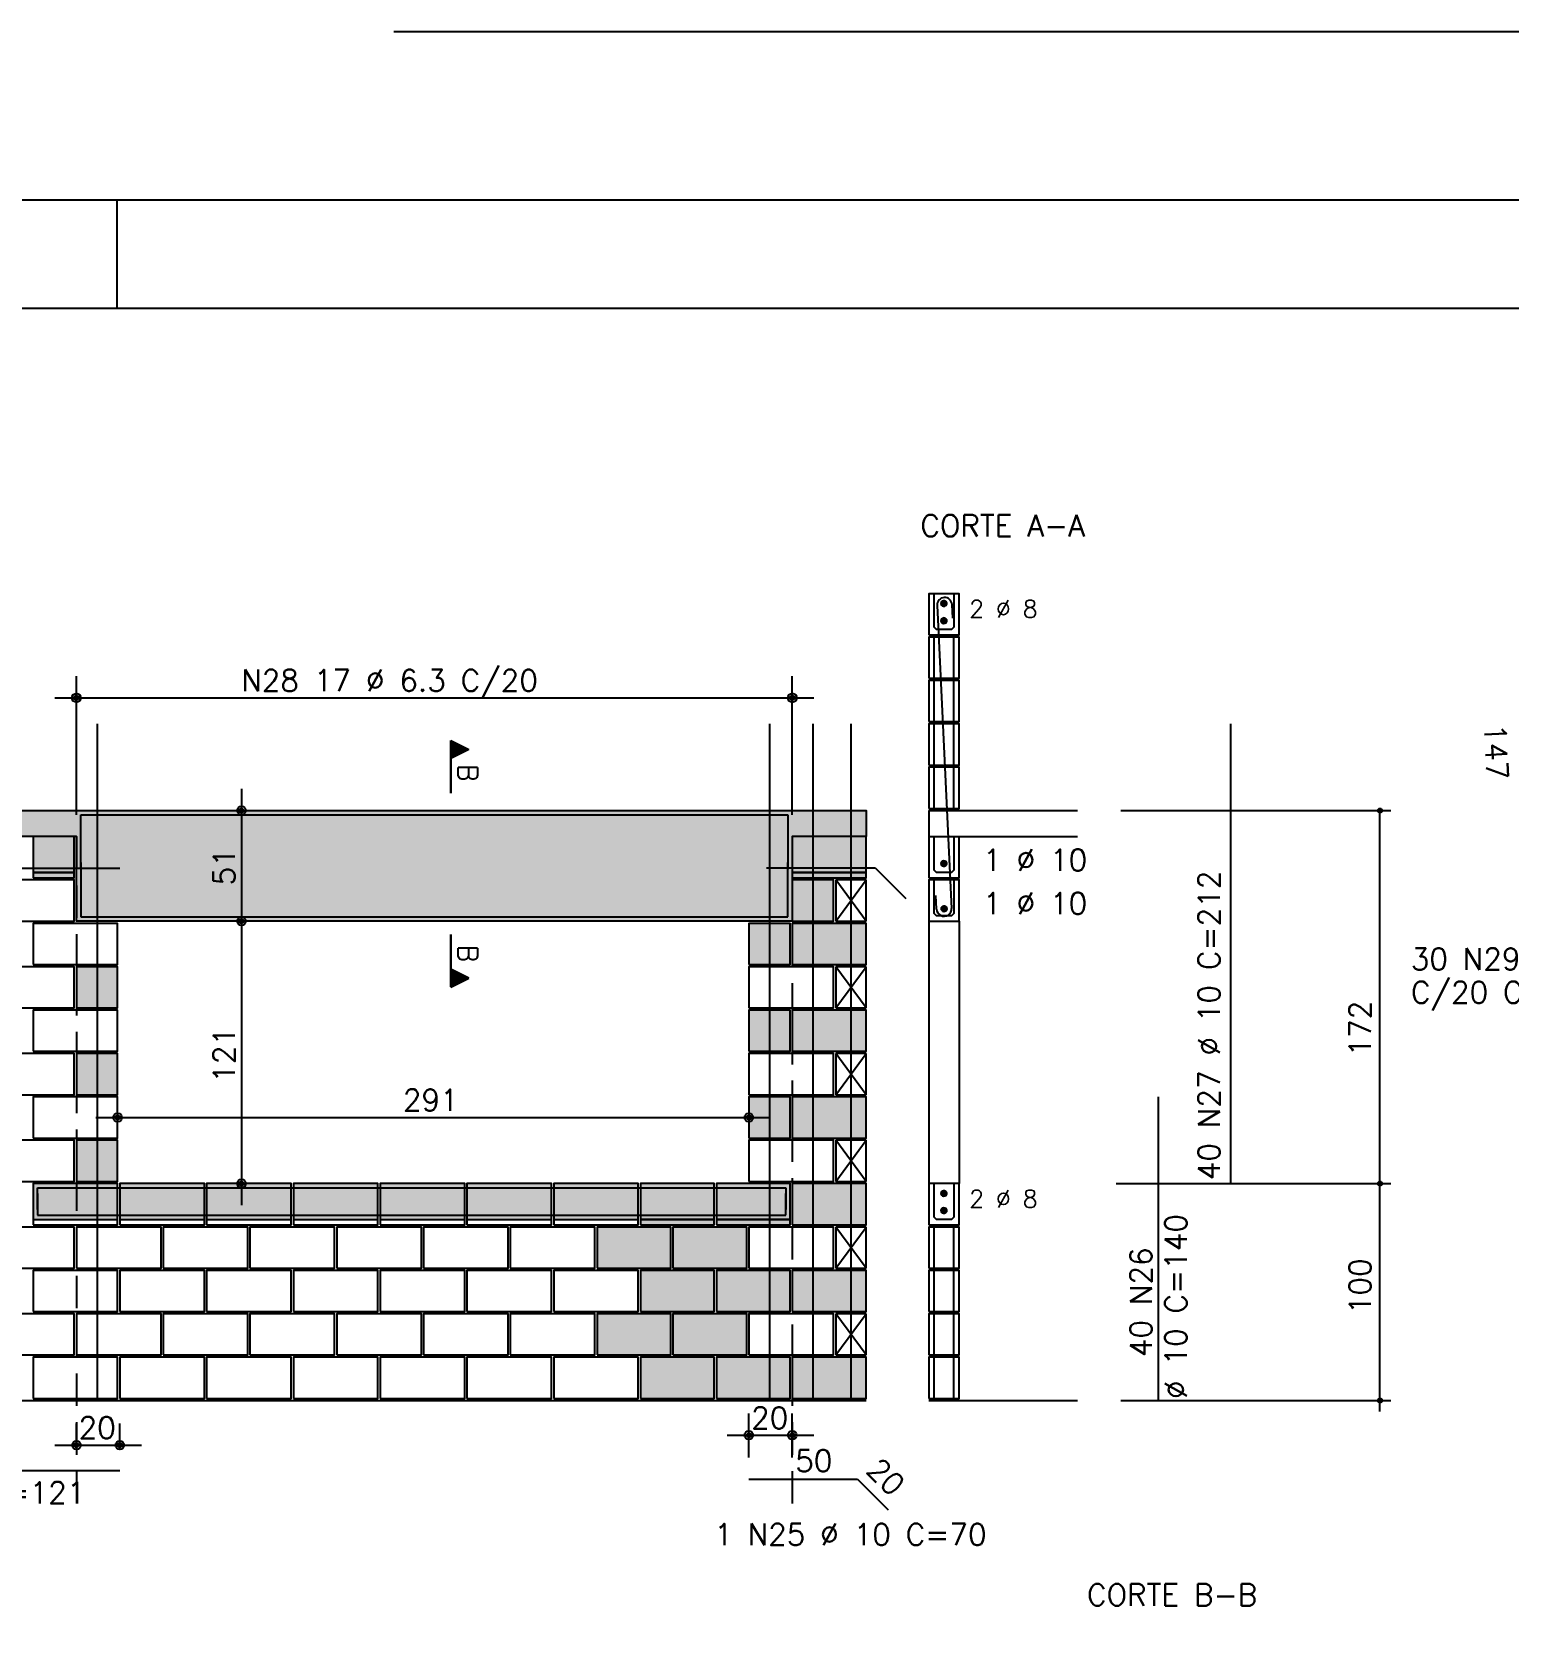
# Model space of a CAD drawing. Extents: x -2 to 121, y -2 to 61.
# Drawn here: x 55.01 to 68.63, y 46.21 to 60.95 of the extents above; entities that cross this region are included whole.
import ezdxf

# ---------------------------------------------------------------- set-up
doc = ezdxf.new("R2010")
doc.units = 0
doc.header["$MEASUREMENT"] = 0
doc.linetypes.add('ESTILO_TQS_0001', pattern=[0.45, 0.3, -0.15])
doc.linetypes.add('HIDDEN', pattern=[0.375, 0.25, -0.125])
doc.layers.get('Defpoints').update_dxf_attribs({"linetype": 'CONTINUOUS'})
for name, color, linetype in [('ARQ_FOLHA', 7, 'CONTINUOUS'), ('PENA_01', 1, 'CONTINUOUS'), ('PENA_02', 2, 'CONTINUOUS'), ('PENA_03', 3, 'CONTINUOUS'), ('PENA_04', 4, 'CONTINUOUS'), ('PENA_05', 5, 'CONTINUOUS'), ('PENA_09', 254, 'CONTINUOUS'), ('PENA_11', 252, 'CONTINUOUS'), ('PENA_21', 100, 'CONTINUOUS'), ('PENA_23', 50, 'CONTINUOUS')]:
    doc.layers.add(name, color=color, linetype=linetype)
doc.styles.get("Standard").update_dxf_attribs({"font": 'ROMANS.SHX'})

msp = doc.modelspace()

# ---------------------------------------------------------------- linework, layer by layer
at = {"layer": 'ARQ_FOLHA', "color": 1}
msp.add_line((55.8, 58.396255), (55.8, 59.396255), dxfattribs=at)
for points in [[(0, -0.003745), (118.9, -0.003745), (118.9, 59.396255), (0, 59.396255)], [(2.5, 0.996255), (117.9, 0.996255), (117.9, 58.396255), (2.5, 58.396255)]]:
    msp.add_lwpolyline(points, close=True, dxfattribs=at)
at = {"layer": 'Defpoints', "color": 8, "linetype": 'HIDDEN', "ltscale": 100}
msp.add_lwpolyline([(-1.95, 60.946255), (-1.95, -1.553745), (120.85, -1.553745), (120.85, 60.946255)], close=True, dxfattribs=at)
at = {"layer": 'PENA_01', "linetype": 'Continuous'}
for p, q in [((55.423315, 53.726684), (55.423315, 55.005993)), ((62.023315, 53.726684), (62.023315, 55.005993)), ((55.223315, 54.805993), (62.223315, 54.805993)), ((56.944545, 53.966367), (56.944545, 52.546367)), ((57.096712, 53.766367), (57.144545, 53.766367)), ((55.023315, 53.196367), (55.403315, 53.196367)), ((62.023315, 53.196367), (62.703315, 53.196367)), ((56.944545, 52.946367), (56.944545, 50.126367)), ((57.193163, 52.746367), (56.744545, 52.746367)), ((56.993163, 52.746367), (56.744545, 52.746367)), ((55.603315, 50.936367), (61.823315, 50.936367)), ((57.006362, 50.326367), (56.744545, 50.326367)), ((55.023315, 49.996367), (55.803315, 49.996367)), ((55.823315, 49.996367), (56.603315, 49.996367)), ((56.623315, 49.996367), (57.403315, 49.996367)), ((57.423315, 49.996367), (58.203315, 49.996367)), ((58.223315, 49.996367), (59.003315, 49.996367)), ((59.023315, 49.996367), (59.803315, 49.996367)), ((59.823315, 49.996367), (60.603315, 49.996367)), ((60.623315, 49.996367), (61.303315, 49.996367)), ((61.323315, 49.996367), (62.003315, 49.996367)), ((61.623315, 47.80221), (61.623315, 48.20649)), ((62.023315, 47.802211), (62.023315, 48.20649)), ((55.423315, 47.879999), (55.423315, 48.115362)), ((55.823315, 47.879999), (55.823315, 48.115362)), ((55.223315, 47.915362), (56.023315, 47.915362)), ((61.423315, 48.00649), (62.223315, 48.00649))]:
    msp.add_line(p, q, dxfattribs=at)
at = {"layer": 'PENA_01', "linetype": 'ESTILO_TQS_0001'}
for p, q in [((55.423315, 53.526684), (55.423315, 47.233752)), ((62.023315, 53.526367), (62.023315, 47.274665))]:
    msp.add_line(p, q, dxfattribs=at)
at = {"layer": 'PENA_02', "linetype": 'Continuous'}
for p, q in [((62.703315, 53.126367), (62.423315, 53.126367)), ((62.423315, 53.126367), (62.423315, 52.746367)), ((62.703315, 52.746367), (62.703315, 53.126367)), ((62.423315, 52.746367), (62.703315, 52.746367)), ((62.703315, 52.326367), (62.423315, 52.326367)), ((62.423315, 52.326367), (62.423315, 51.946367)), ((62.703315, 51.946367), (62.703315, 52.326367)), ((62.423315, 51.946367), (62.703315, 51.946367)), ((62.703315, 51.526367), (62.423315, 51.526367)), ((62.423315, 51.526367), (62.423315, 51.146367)), ((62.703315, 51.146367), (62.703315, 51.526367)), ((62.423315, 51.146367), (62.703315, 51.146367)), ((62.703315, 50.726367), (62.423315, 50.726367)), ((62.423315, 50.726367), (62.423315, 50.346367)), ((62.703315, 50.346367), (62.703315, 50.726367)), ((62.423315, 50.346367), (62.703315, 50.346367)), ((62.703315, 49.926367), (62.423315, 49.926367)), ((62.423315, 49.926367), (62.423315, 49.546367)), ((62.703315, 49.546367), (62.703315, 49.926367)), ((62.423315, 49.546367), (62.703315, 49.546367)), ((62.703315, 49.126367), (62.423315, 49.126367)), ((62.423315, 49.126367), (62.423315, 48.746367)), ((62.703315, 48.746367), (62.703315, 49.126367)), ((62.423315, 48.746367), (62.703315, 48.746367)), ((43.923315, 48.326367), (62.703315, 48.326367))]:
    msp.add_line(p, q, dxfattribs=at)
for points in [[(43.923315, 53.526367), (43.923315, 53.766367), (62.703315, 53.766367), (62.703315, 53.526367), (62.023315, 53.526367), (62.023315, 52.746367), (55.423315, 52.746367), (55.423315, 53.526684), (53.803315, 53.526684), (53.803315, 52.746367), (47.013315, 52.746367), (47.013315, 53.526367), (43.923315, 53.526367)], [(55.023315, 53.146367), (55.403315, 53.146367), (55.403315, 53.526367), (55.023315, 53.526367), (55.023315, 53.146367)], [(62.023315, 53.146367), (62.703315, 53.146367), (62.703315, 53.526367), (62.023315, 53.526367), (62.023315, 53.146367)], [(54.623315, 52.746367), (55.403315, 52.746367), (55.403315, 53.126367), (54.623315, 53.126367), (54.623315, 52.746367)], [(62.023315, 52.746367), (62.403315, 52.746367), (62.403315, 53.126367), (62.023315, 53.126367), (62.023315, 52.746367)], [(55.023315, 52.346367), (55.803315, 52.346367), (55.803315, 52.726367), (55.023315, 52.726367), (55.023315, 52.346367)], [(61.623315, 52.346367), (62.003315, 52.346367), (62.003315, 52.726367), (61.623315, 52.726367), (61.623315, 52.346367)], [(62.023315, 52.346367), (62.703315, 52.346367), (62.703315, 52.726367), (62.023315, 52.726367), (62.023315, 52.346367)], [(54.623315, 51.946367), (55.403315, 51.946367), (55.403315, 52.326367), (54.623315, 52.326367), (54.623315, 51.946367)], [(55.423315, 51.946367), (55.803315, 51.946367), (55.803315, 52.326367), (55.423315, 52.326367), (55.423315, 51.946367)], [(61.623315, 51.946367), (62.403315, 51.946367), (62.403315, 52.326367), (61.623315, 52.326367), (61.623315, 51.946367)], [(55.023315, 51.546367), (55.803315, 51.546367), (55.803315, 51.926367), (55.023315, 51.926367), (55.023315, 51.546367)], [(61.623315, 51.546367), (62.003315, 51.546367), (62.003315, 51.926367), (61.623315, 51.926367), (61.623315, 51.546367)], [(62.023315, 51.546367), (62.703315, 51.546367), (62.703315, 51.926367), (62.023315, 51.926367), (62.023315, 51.546367)], [(54.623315, 51.146367), (55.403315, 51.146367), (55.403315, 51.526367), (54.623315, 51.526367), (54.623315, 51.146367)], [(55.423315, 51.146367), (55.803315, 51.146367), (55.803315, 51.526367), (55.423315, 51.526367), (55.423315, 51.146367)], [(61.623315, 51.146367), (62.403315, 51.146367), (62.403315, 51.526367), (61.623315, 51.526367), (61.623315, 51.146367)], [(55.023315, 50.746367), (55.803315, 50.746367), (55.803315, 51.126367), (55.023315, 51.126367), (55.023315, 50.746367)], [(61.623315, 50.746367), (62.003315, 50.746367), (62.003315, 51.126367), (61.623315, 51.126367), (61.623315, 50.746367)], [(62.023315, 50.746367), (62.703315, 50.746367), (62.703315, 51.126367), (62.023315, 51.126367), (62.023315, 50.746367)], [(54.623315, 50.346367), (55.403315, 50.346367), (55.403315, 50.726367), (54.623315, 50.726367), (54.623315, 50.346367)], [(55.423315, 50.346367), (55.803315, 50.346367), (55.803315, 50.726367), (55.423315, 50.726367), (55.423315, 50.346367)], [(61.623315, 50.346367), (62.403315, 50.346367), (62.403315, 50.726367), (61.623315, 50.726367), (61.623315, 50.346367)], [(55.023315, 49.946367), (55.803315, 49.946367), (55.803315, 50.326367), (55.023315, 50.326367), (55.023315, 49.946367)], [(55.823315, 49.946367), (56.603315, 49.946367), (56.603315, 50.326367), (55.823315, 50.326367), (55.823315, 49.946367)], [(56.623315, 49.946367), (57.403315, 49.946367), (57.403315, 50.326367), (56.623315, 50.326367), (56.623315, 49.946367)], [(57.423315, 49.946367), (58.203315, 49.946367), (58.203315, 50.326367), (57.423315, 50.326367), (57.423315, 49.946367)], [(58.223315, 49.946367), (59.003315, 49.946367), (59.003315, 50.326367), (58.223315, 50.326367), (58.223315, 49.946367)], [(59.023315, 49.946367), (59.803315, 49.946367), (59.803315, 50.326367), (59.023315, 50.326367), (59.023315, 49.946367)], [(59.823315, 49.946367), (60.603315, 49.946367), (60.603315, 50.326367), (59.823315, 50.326367), (59.823315, 49.946367)], [(60.623315, 49.946367), (61.303315, 49.946367), (61.303315, 50.326367), (60.623315, 50.326367), (60.623315, 49.946367)], [(61.323315, 49.946367), (62.003315, 49.946367), (62.003315, 50.326367), (61.323315, 50.326367), (61.323315, 49.946367)], [(62.023315, 49.946367), (62.703315, 49.946367), (62.703315, 50.326367), (62.023315, 50.326367), (62.023315, 49.946367)], [(54.623315, 49.546367), (55.403315, 49.546367), (55.403315, 49.926367), (54.623315, 49.926367), (54.623315, 49.546367)], [(55.423315, 49.546367), (56.203315, 49.546367), (56.203315, 49.926367), (55.423315, 49.926367), (55.423315, 49.546367)], [(56.223315, 49.546367), (57.003315, 49.546367), (57.003315, 49.926367), (56.223315, 49.926367), (56.223315, 49.546367)], [(57.023315, 49.546367), (57.803315, 49.546367), (57.803315, 49.926367), (57.023315, 49.926367), (57.023315, 49.546367)], [(57.823315, 49.546367), (58.603315, 49.546367), (58.603315, 49.926367), (57.823315, 49.926367), (57.823315, 49.546367)], [(58.623315, 49.546367), (59.403315, 49.546367), (59.403315, 49.926367), (58.623315, 49.926367), (58.623315, 49.546367)], [(59.423315, 49.546367), (60.203315, 49.546367), (60.203315, 49.926367), (59.423315, 49.926367), (59.423315, 49.546367)], [(60.223315, 49.546367), (60.903315, 49.546367), (60.903315, 49.926367), (60.223315, 49.926367), (60.223315, 49.546367)], [(60.923315, 49.546367), (61.603315, 49.546367), (61.603315, 49.926367), (60.923315, 49.926367), (60.923315, 49.546367)], [(61.623315, 49.546367), (62.403315, 49.546367), (62.403315, 49.926367), (61.623315, 49.926367), (61.623315, 49.546367)], [(55.023315, 49.146367), (55.803315, 49.146367), (55.803315, 49.526367), (55.023315, 49.526367), (55.023315, 49.146367)], [(55.823315, 49.146367), (56.603315, 49.146367), (56.603315, 49.526367), (55.823315, 49.526367), (55.823315, 49.146367)], [(56.623315, 49.146367), (57.403315, 49.146367), (57.403315, 49.526367), (56.623315, 49.526367), (56.623315, 49.146367)], [(57.423315, 49.146367), (58.203315, 49.146367), (58.203315, 49.526367), (57.423315, 49.526367), (57.423315, 49.146367)], [(58.223315, 49.146367), (59.003315, 49.146367), (59.003315, 49.526367), (58.223315, 49.526367), (58.223315, 49.146367)], [(59.023315, 49.146367), (59.803315, 49.146367), (59.803315, 49.526367), (59.023315, 49.526367), (59.023315, 49.146367)], [(59.823315, 49.146367), (60.603315, 49.146367), (60.603315, 49.526367), (59.823315, 49.526367), (59.823315, 49.146367)], [(60.623315, 49.146367), (61.303315, 49.146367), (61.303315, 49.526367), (60.623315, 49.526367), (60.623315, 49.146367)], [(61.323315, 49.146367), (62.003315, 49.146367), (62.003315, 49.526367), (61.323315, 49.526367), (61.323315, 49.146367)], [(62.023315, 49.146367), (62.703315, 49.146367), (62.703315, 49.526367), (62.023315, 49.526367), (62.023315, 49.146367)], [(54.623315, 48.746367), (55.403315, 48.746367), (55.403315, 49.126367), (54.623315, 49.126367), (54.623315, 48.746367)], [(55.423315, 48.746367), (56.203315, 48.746367), (56.203315, 49.126367), (55.423315, 49.126367), (55.423315, 48.746367)], [(56.223315, 48.746367), (57.003315, 48.746367), (57.003315, 49.126367), (56.223315, 49.126367), (56.223315, 48.746367)], [(57.023315, 48.746367), (57.803315, 48.746367), (57.803315, 49.126367), (57.023315, 49.126367), (57.023315, 48.746367)], [(57.823315, 48.746367), (58.603315, 48.746367), (58.603315, 49.126367), (57.823315, 49.126367), (57.823315, 48.746367)], [(58.623315, 48.746367), (59.403315, 48.746367), (59.403315, 49.126367), (58.623315, 49.126367), (58.623315, 48.746367)], [(59.423315, 48.746367), (60.203315, 48.746367), (60.203315, 49.126367), (59.423315, 49.126367), (59.423315, 48.746367)], [(60.223315, 48.746367), (60.903315, 48.746367), (60.903315, 49.126367), (60.223315, 49.126367), (60.223315, 48.746367)], [(60.923315, 48.746367), (61.603315, 48.746367), (61.603315, 49.126367), (60.923315, 49.126367), (60.923315, 48.746367)], [(61.623315, 48.746367), (62.403315, 48.746367), (62.403315, 49.126367), (61.623315, 49.126367), (61.623315, 48.746367)], [(55.023315, 48.346367), (55.803315, 48.346367), (55.803315, 48.726367), (55.023315, 48.726367), (55.023315, 48.346367)], [(55.823315, 48.346367), (56.603315, 48.346367), (56.603315, 48.726367), (55.823315, 48.726367), (55.823315, 48.346367)], [(56.623315, 48.346367), (57.403315, 48.346367), (57.403315, 48.726367), (56.623315, 48.726367), (56.623315, 48.346367)], [(57.423315, 48.346367), (58.203315, 48.346367), (58.203315, 48.726367), (57.423315, 48.726367), (57.423315, 48.346367)], [(58.223315, 48.346367), (59.003315, 48.346367), (59.003315, 48.726367), (58.223315, 48.726367), (58.223315, 48.346367)], [(59.023315, 48.346367), (59.803315, 48.346367), (59.803315, 48.726367), (59.023315, 48.726367), (59.023315, 48.346367)], [(59.823315, 48.346367), (60.603315, 48.346367), (60.603315, 48.726367), (59.823315, 48.726367), (59.823315, 48.346367)], [(60.623315, 48.346367), (61.303315, 48.346367), (61.303315, 48.726367), (60.623315, 48.726367), (60.623315, 48.346367)], [(61.323315, 48.346367), (62.003315, 48.346367), (62.003315, 48.726367), (61.323315, 48.726367), (61.323315, 48.346367)], [(62.023315, 48.346367), (62.703315, 48.346367), (62.703315, 48.726367), (62.023315, 48.726367), (62.023315, 48.346367)]]:
    msp.add_lwpolyline(points, dxfattribs=at)
for centre, radius in [((55.423315, 54.805993), 0.041625), ((55.423315, 54.805993), 0.02075), ((62.023315, 54.805993), 0.041625), ((62.023315, 54.805993), 0.02075), ((56.944545, 53.766367), 0.04), ((56.944545, 53.766367), 0.02), ((67.441366, 53.766367), 0.02), ((67.441366, 53.766367), 0.01), ((56.944545, 52.746367), 0.04), ((56.944545, 52.746367), 0.04), ((56.944545, 52.746367), 0.02), ((56.944545, 52.746367), 0.02), ((55.803315, 50.936367), 0.04), ((55.803315, 50.936367), 0.02), ((61.623315, 50.936367), 0.04), ((61.623315, 50.936367), 0.02), ((56.944545, 50.326367), 0.04), ((56.944545, 50.326367), 0.02), ((67.441366, 50.326367), 0.02), ((67.441366, 50.326367), 0.01), ((67.441366, 48.326367), 0.02), ((67.441366, 48.326367), 0.01), ((61.623315, 48.00649), 0.04), ((62.023315, 48.00649), 0.04), ((55.423315, 47.915362), 0.04), ((55.423315, 47.915362), 0.02), ((55.823315, 47.915362), 0.04), ((55.823315, 47.915362), 0.02), ((61.623315, 48.00649), 0.02), ((62.023315, 48.00649), 0.02)]:
    msp.add_circle(centre, radius, dxfattribs=at)
at = {"layer": 'PENA_03', "linetype": 'Continuous'}
for p, q in [((63.331371, 54.986367), (63.331371, 55.366367)), ((63.511371, 54.986367), (63.511371, 55.366367)), ((63.331371, 54.586367), (63.331371, 54.966367)), ((63.511371, 54.586367), (63.511371, 54.966367)), ((63.331371, 54.186367), (63.331371, 54.566367)), ((63.511371, 54.186367), (63.511371, 54.566367)), ((58.875234, 53.925963), (58.875234, 54.412345)), ((58.875234, 54.412345), (59.041167, 54.329379)), ((58.875929, 54.411217), (59.039606, 54.329379)), ((58.87593, 54.411217), (58.87593, 54.24754)), ((58.887998, 54.405963), (58.887998, 54.252794)), ((58.900762, 54.399581), (58.900762, 54.259176)), ((58.913526, 54.393199), (58.913526, 54.265558)), ((58.92629, 54.386817), (58.92629, 54.27194)), ((58.939054, 54.380435), (58.939054, 54.278322)), ((59.041167, 54.329379), (58.875929, 54.24676)), ((59.039606, 54.329379), (58.87593, 54.24754)), ((58.87593, 54.24676), (58.87593, 53.925963)), ((58.951818, 54.374053), (58.951818, 54.284704)), ((58.964582, 54.367671), (58.964582, 54.291086)), ((58.977346, 54.361289), (58.977346, 54.297468)), ((58.99011, 54.354907), (58.99011, 54.30385)), ((59.002874, 54.348525), (59.002874, 54.310232)), ((59.015639, 54.342143), (59.015639, 54.316614)), ((59.028403, 54.335761), (59.028403, 54.322997)), ((63.331371, 53.786367), (63.331371, 54.166367)), ((63.511371, 53.786367), (63.511371, 54.166367)), ((56.896712, 53.766367), (56.896712, 53.766367)), ((63.281371, 53.766367), (63.281371, 53.146367)), ((63.281371, 53.766367), (64.65205, 53.766367)), ((65.05205, 53.766367), (67.541366, 53.766367)), ((67.441366, 48.225835), (67.441366, 53.766367)), ((55.423315, 53.526684), (55.423315, 53.526684)), ((62.023315, 53.526684), (62.023315, 53.526684)), ((63.281371, 53.526367), (64.65205, 53.526367)), ((62.423315, 52.746367), (62.703315, 53.126367)), ((62.703315, 52.746367), (62.423315, 53.126367)), ((57.193163, 52.746367), (57.193163, 52.746367)), ((57.393163, 52.746367), (57.393163, 52.746367)), ((58.875234, 52.624795), (58.875234, 52.138413)), ((58.87593, 52.303998), (58.87593, 52.624795)), ((63.281371, 52.746367), (63.281371, 50.326367)), ((63.561371, 52.746367), (63.561371, 50.326367)), ((62.423315, 51.946367), (62.703315, 52.326367)), ((62.703315, 51.946367), (62.423315, 52.326367)), ((58.875234, 52.138413), (59.041167, 52.221379)), ((59.041167, 52.221379), (58.875929, 52.303998)), ((58.875929, 52.139541), (59.039606, 52.221379)), ((58.87593, 52.139541), (58.87593, 52.303218)), ((59.039606, 52.221379), (58.87593, 52.303218)), ((58.887998, 52.144795), (58.887998, 52.297964)), ((58.900762, 52.151177), (58.900762, 52.291582)), ((58.913526, 52.157559), (58.913526, 52.2852)), ((58.92629, 52.163941), (58.92629, 52.278818)), ((58.939054, 52.170323), (58.939054, 52.272436)), ((58.951818, 52.176705), (58.951818, 52.266054)), ((58.964582, 52.183087), (58.964582, 52.259672)), ((58.977346, 52.189469), (58.977346, 52.25329)), ((58.99011, 52.195851), (58.99011, 52.246908)), ((59.002874, 52.202233), (59.002874, 52.240526)), ((59.015639, 52.208615), (59.015639, 52.234144)), ((59.028403, 52.214997), (59.028403, 52.227761)), ((62.423315, 51.146367), (62.703315, 51.526367)), ((62.703315, 51.146367), (62.423315, 51.526367)), ((55.803315, 50.936367), (55.803315, 50.936367)), ((61.623315, 50.936367), (61.623315, 50.936367)), ((62.423315, 50.346367), (62.703315, 50.726367)), ((62.703315, 50.346367), (62.423315, 50.726367)), ((57.206362, 50.326367), (57.206362, 50.326367)), ((65.010119, 50.326367), (67.541366, 50.326367)), ((62.423315, 49.546367), (62.703315, 49.926367)), ((62.703315, 49.546367), (62.423315, 49.926367)), ((63.331371, 49.546367), (63.331371, 49.926367)), ((63.511371, 49.546367), (63.511371, 49.926367)), ((63.331371, 49.146367), (63.331371, 49.526367)), ((63.511371, 49.146367), (63.511371, 49.526367)), ((62.423315, 48.746367), (62.703315, 49.126367)), ((62.703315, 48.746367), (62.423315, 49.126367)), ((63.331371, 48.746367), (63.331371, 49.126367)), ((63.511371, 48.746367), (63.511371, 49.126367)), ((63.331371, 48.346367), (63.331371, 48.726367)), ((63.511371, 48.346367), (63.511371, 48.726367)), ((63.281371, 48.326367), (64.65205, 48.326367)), ((65.05205, 48.326367), (67.541366, 48.326367)), ((55.423315, 47.679999), (55.423315, 47.679999)), ((55.823315, 47.679999), (55.823315, 47.679999)), ((61.623315, 47.60221), (61.623315, 47.60221)), ((62.023315, 47.602211), (62.023315, 47.602211))]:
    msp.add_line(p, q, dxfattribs=at)
for points in [[(63.281371, 55.386367), (63.561371, 55.386367), (63.561371, 55.766367), (63.281371, 55.766367), (63.281371, 55.386367)], [(63.511371, 55.766367), (63.511371, 55.456367), (63.491371, 55.436367), (63.351371, 55.436367), (63.331371, 55.456367), (63.331371, 55.766367)], [(63.44592, 55.676101), (63.443758, 55.68627), (63.437648, 55.69468), (63.428645, 55.699878), (63.418307, 55.700964), (63.40842, 55.697752), (63.400694, 55.690796), (63.396466, 55.681299), (63.396466, 55.670904), (63.400694, 55.661407), (63.40842, 55.654451), (63.418307, 55.651238), (63.428645, 55.652325), (63.437648, 55.657523), (63.443758, 55.665933), (63.44592, 55.676101)], [(63.44592, 55.517358), (63.443758, 55.527526), (63.437648, 55.535936), (63.428645, 55.541134), (63.418307, 55.542221), (63.40842, 55.539008), (63.400694, 55.532052), (63.396466, 55.522555), (63.396466, 55.51216), (63.400694, 55.502663), (63.40842, 55.495707), (63.418307, 55.492494), (63.428645, 55.493581), (63.437648, 55.498779), (63.443758, 55.507189), (63.44592, 55.517358)], [(63.281371, 54.986367), (63.561371, 54.986367), (63.561371, 55.366367), (63.281371, 55.366367), (63.281371, 54.986367)], [(63.281371, 54.586367), (63.561371, 54.586367), (63.561371, 54.966367), (63.281371, 54.966367), (63.281371, 54.586367)], [(63.281371, 54.186367), (63.561371, 54.186367), (63.561371, 54.566367), (63.281371, 54.566367), (63.281371, 54.186367)], [(63.281371, 53.786367), (63.561371, 53.786367), (63.561371, 54.166367), (63.281371, 54.166367), (63.281371, 53.786367)], [(63.281371, 53.146367), (63.561371, 53.146367), (63.561371, 53.526367)], [(63.511371, 53.526367), (63.511371, 53.216367), (63.491371, 53.196367), (63.351371, 53.196367), (63.331371, 53.216367), (63.331371, 53.526367)], [(63.44592, 53.277358), (63.443758, 53.287526), (63.437648, 53.295936), (63.428645, 53.301134), (63.418307, 53.302221), (63.40842, 53.299008), (63.400694, 53.292052), (63.396466, 53.282555), (63.396466, 53.27216), (63.400694, 53.262663), (63.40842, 53.255707), (63.418307, 53.252494), (63.428645, 53.253581), (63.437648, 53.258779), (63.443758, 53.267189), (63.44592, 53.277358)], [(63.281371, 52.746367), (63.561371, 52.746367), (63.561371, 53.126367), (63.281371, 53.126367), (63.281371, 52.746367)], [(63.511371, 53.126367), (63.511371, 52.816367), (63.491371, 52.796367), (63.351371, 52.796367), (63.331371, 52.816367), (63.331371, 53.126367)], [(63.447967, 52.861367), (63.445806, 52.871536), (63.439695, 52.879946), (63.430693, 52.885144), (63.420354, 52.88623), (63.410467, 52.883018), (63.402742, 52.876062), (63.398513, 52.866565), (63.398513, 52.85617), (63.402742, 52.846673), (63.410467, 52.839717), (63.420354, 52.836504), (63.430693, 52.837591), (63.439695, 52.842789), (63.445806, 52.851199), (63.447967, 52.861367)], [(63.281371, 49.946367), (63.561371, 49.946367), (63.561371, 50.326367), (63.281371, 50.326367), (63.281371, 49.946367)], [(63.511371, 50.326367), (63.511371, 50.016367), (63.491371, 49.996367), (63.351371, 49.996367), (63.331371, 50.016367), (63.331371, 50.326367)], [(63.44592, 50.236101), (63.443758, 50.24627), (63.437648, 50.25468), (63.428645, 50.259878), (63.418307, 50.260964), (63.40842, 50.257752), (63.400694, 50.250796), (63.396466, 50.241299), (63.396466, 50.230904), (63.400694, 50.221407), (63.40842, 50.214451), (63.418307, 50.211238), (63.428645, 50.212325), (63.437648, 50.217523), (63.443758, 50.225933), (63.44592, 50.236101)], [(63.44592, 50.077358), (63.443758, 50.087526), (63.437648, 50.095936), (63.428645, 50.101134), (63.418307, 50.102221), (63.40842, 50.099008), (63.400694, 50.092052), (63.396466, 50.082555), (63.396466, 50.07216), (63.400694, 50.062663), (63.40842, 50.055707), (63.418307, 50.052494), (63.428645, 50.053581), (63.437648, 50.058779), (63.443758, 50.067189), (63.44592, 50.077358)], [(63.281371, 49.546367), (63.561371, 49.546367), (63.561371, 49.926367), (63.281371, 49.926367), (63.281371, 49.546367)], [(63.281371, 49.146367), (63.561371, 49.146367), (63.561371, 49.526367), (63.281371, 49.526367), (63.281371, 49.146367)], [(63.281371, 48.746367), (63.561371, 48.746367), (63.561371, 49.126367), (63.281371, 49.126367), (63.281371, 48.746367)], [(63.281371, 48.346367), (63.561371, 48.346367), (63.561371, 48.726367), (63.281371, 48.726367), (63.281371, 48.346367)]]:
    msp.add_lwpolyline(points, dxfattribs=at)
for centre in [(63.42092, 55.676101), (63.42092, 55.517358), (63.42092, 53.277358), (63.422967, 52.861367), (63.42092, 50.236101), (63.42092, 50.077358)]:
    msp.add_circle(centre, 0.025, dxfattribs=at)
for points in [[(63.44592, 55.676101), (63.400694, 55.690796), (63.396466, 55.681299)], [(63.44592, 55.676101), (63.396466, 55.681299), (63.396466, 55.670904)], [(63.44592, 55.676101), (63.396466, 55.670904), (63.400694, 55.661407)], [(63.44592, 55.676101), (63.40842, 55.697752), (63.397427, 55.684652)], [(63.44592, 55.676101), (63.397427, 55.684652), (63.397427, 55.667551)], [(63.44592, 55.676101), (63.397427, 55.667551), (63.40842, 55.654451)], [(63.44592, 55.676101), (63.40842, 55.697752), (63.400694, 55.690796)], [(63.44592, 55.676101), (63.400694, 55.661407), (63.40842, 55.654451)], [(63.44592, 55.676101), (63.418307, 55.700964), (63.40842, 55.697752)], [(63.44592, 55.676101), (63.425261, 55.700722), (63.40842, 55.697752)], [(63.44592, 55.676101), (63.40842, 55.654451), (63.425261, 55.651481)], [(63.44592, 55.676101), (63.40842, 55.654451), (63.418307, 55.651238)], [(63.44592, 55.676101), (63.428645, 55.699878), (63.418307, 55.700964)], [(63.44592, 55.676101), (63.418307, 55.651238), (63.428645, 55.652325)], [(63.44592, 55.676101), (63.440071, 55.692171), (63.425261, 55.700722)], [(63.44592, 55.676101), (63.425261, 55.651481), (63.440071, 55.660032)], [(63.44592, 55.676101), (63.437648, 55.69468), (63.428645, 55.699878)], [(63.44592, 55.676101), (63.428645, 55.652325), (63.437648, 55.657523)], [(63.44592, 55.676101), (63.443758, 55.68627), (63.437648, 55.69468)], [(63.44592, 55.676101), (63.437648, 55.657523), (63.443758, 55.665933)], [(63.44592, 55.676101), (63.440071, 55.660032), (63.44592, 55.676101)], [(63.44592, 55.676101), (63.443758, 55.665933), (63.44592, 55.676101)], [(63.44592, 55.517358), (63.400694, 55.532052), (63.396466, 55.522555)], [(63.44592, 55.517358), (63.396466, 55.522555), (63.396466, 55.51216)], [(63.44592, 55.517358), (63.396466, 55.51216), (63.400694, 55.502663)], [(63.44592, 55.517358), (63.40842, 55.539008), (63.397427, 55.525908)], [(63.44592, 55.517358), (63.397427, 55.525908), (63.397427, 55.508807)], [(63.44592, 55.517358), (63.397427, 55.508807), (63.40842, 55.495707)], [(63.44592, 55.517358), (63.40842, 55.539008), (63.400694, 55.532052)], [(63.44592, 55.517358), (63.400694, 55.502663), (63.40842, 55.495707)], [(63.44592, 55.517358), (63.418307, 55.542221), (63.40842, 55.539008)], [(63.44592, 55.517358), (63.425261, 55.541978), (63.40842, 55.539008)], [(63.44592, 55.517358), (63.40842, 55.495707), (63.425261, 55.492737)], [(63.44592, 55.517358), (63.40842, 55.495707), (63.418307, 55.492494)], [(63.44592, 55.517358), (63.428645, 55.541134), (63.418307, 55.542221)], [(63.44592, 55.517358), (63.418307, 55.492494), (63.428645, 55.493581)], [(63.44592, 55.517358), (63.440071, 55.533427), (63.425261, 55.541978)], [(63.44592, 55.517358), (63.425261, 55.492737), (63.440071, 55.501288)], [(63.44592, 55.517358), (63.437648, 55.535936), (63.428645, 55.541134)], [(63.44592, 55.517358), (63.428645, 55.493581), (63.437648, 55.498779)], [(63.44592, 55.517358), (63.443758, 55.527526), (63.437648, 55.535936)], [(63.44592, 55.517358), (63.437648, 55.498779), (63.443758, 55.507189)], [(63.44592, 55.517358), (63.440071, 55.501288), (63.44592, 55.517358)], [(63.44592, 55.517358), (63.443758, 55.507189), (63.44592, 55.517358)], [(63.44592, 53.277358), (63.400694, 53.292052), (63.396466, 53.282555)], [(63.44592, 53.277358), (63.396466, 53.282555), (63.396466, 53.27216)], [(63.44592, 53.277358), (63.396466, 53.27216), (63.400694, 53.262663)], [(63.44592, 53.277358), (63.40842, 53.299008), (63.397427, 53.285908)], [(63.44592, 53.277358), (63.397427, 53.285908), (63.397427, 53.268807)], [(63.44592, 53.277358), (63.397427, 53.268807), (63.40842, 53.255707)], [(63.44592, 53.277358), (63.40842, 53.299008), (63.400694, 53.292052)], [(63.44592, 53.277358), (63.400694, 53.262663), (63.40842, 53.255707)], [(63.44592, 53.277358), (63.418307, 53.302221), (63.40842, 53.299008)], [(63.44592, 53.277358), (63.425261, 53.301978), (63.40842, 53.299008)], [(63.44592, 53.277358), (63.40842, 53.255707), (63.425261, 53.252737)], [(63.44592, 53.277358), (63.40842, 53.255707), (63.418307, 53.252494)], [(63.44592, 53.277358), (63.428645, 53.301134), (63.418307, 53.302221)], [(63.44592, 53.277358), (63.418307, 53.252494), (63.428645, 53.253581)], [(63.44592, 53.277358), (63.440071, 53.293427), (63.425261, 53.301978)], [(63.44592, 53.277358), (63.425261, 53.252737), (63.440071, 53.261288)], [(63.44592, 53.277358), (63.437648, 53.295936), (63.428645, 53.301134)], [(63.44592, 53.277358), (63.428645, 53.253581), (63.437648, 53.258779)], [(63.44592, 53.277358), (63.443758, 53.287526), (63.437648, 53.295936)], [(63.44592, 53.277358), (63.437648, 53.258779), (63.443758, 53.267189)], [(63.44592, 53.277358), (63.440071, 53.261288), (63.44592, 53.277358)], [(63.44592, 53.277358), (63.443758, 53.267189), (63.44592, 53.277358)], [(63.447967, 52.861367), (63.402742, 52.876062), (63.398513, 52.866565)], [(63.447967, 52.861367), (63.398513, 52.866565), (63.398513, 52.85617)], [(63.447967, 52.861367), (63.398513, 52.85617), (63.402742, 52.846673)], [(63.447967, 52.861367), (63.410467, 52.883018), (63.399475, 52.869918)], [(63.447967, 52.861367), (63.399475, 52.869918), (63.399475, 52.852817)], [(63.447967, 52.861367), (63.399475, 52.852817), (63.410467, 52.839717)], [(63.447967, 52.861367), (63.410467, 52.883018), (63.402742, 52.876062)], [(63.447967, 52.861367), (63.402742, 52.846673), (63.410467, 52.839717)], [(63.447967, 52.861367), (63.420354, 52.88623), (63.410467, 52.883018)], [(63.447967, 52.861367), (63.427308, 52.885988), (63.410467, 52.883018)], [(63.447967, 52.861367), (63.410467, 52.839717), (63.427308, 52.836747)], [(63.447967, 52.861367), (63.410467, 52.839717), (63.420354, 52.836504)], [(63.447967, 52.861367), (63.430693, 52.885144), (63.420354, 52.88623)], [(63.447967, 52.861367), (63.420354, 52.836504), (63.430693, 52.837591)], [(63.447967, 52.861367), (63.442118, 52.877437), (63.427308, 52.885988)], [(63.447967, 52.861367), (63.427308, 52.836747), (63.442118, 52.845298)], [(63.447967, 52.861367), (63.439695, 52.879946), (63.430693, 52.885144)], [(63.447967, 52.861367), (63.430693, 52.837591), (63.439695, 52.842789)], [(63.447967, 52.861367), (63.445806, 52.871536), (63.439695, 52.879946)], [(63.447967, 52.861367), (63.439695, 52.842789), (63.445806, 52.851199)], [(63.447967, 52.861367), (63.442118, 52.845298), (63.447967, 52.861367)], [(63.447967, 52.861367), (63.445806, 52.851199), (63.447967, 52.861367)], [(63.44592, 50.236101), (63.40842, 50.257752), (63.397427, 50.244652)], [(63.44592, 50.236101), (63.40842, 50.257752), (63.400694, 50.250796)], [(63.44592, 50.236101), (63.418307, 50.260964), (63.40842, 50.257752)], [(63.44592, 50.236101), (63.425261, 50.260722), (63.40842, 50.257752)], [(63.44592, 50.236101), (63.428645, 50.259878), (63.418307, 50.260964)], [(63.44592, 50.236101), (63.440071, 50.252171), (63.425261, 50.260722)], [(63.44592, 50.236101), (63.437648, 50.25468), (63.428645, 50.259878)], [(63.44592, 50.236101), (63.443758, 50.24627), (63.437648, 50.25468)], [(63.44592, 50.236101), (63.400694, 50.250796), (63.396466, 50.241299)], [(63.44592, 50.236101), (63.396466, 50.241299), (63.396466, 50.230904)], [(63.44592, 50.236101), (63.396466, 50.230904), (63.400694, 50.221407)], [(63.44592, 50.236101), (63.397427, 50.244652), (63.397427, 50.227551)], [(63.44592, 50.236101), (63.397427, 50.227551), (63.40842, 50.214451)], [(63.44592, 50.236101), (63.400694, 50.221407), (63.40842, 50.214451)], [(63.44592, 50.236101), (63.40842, 50.214451), (63.425261, 50.211481)], [(63.44592, 50.236101), (63.40842, 50.214451), (63.418307, 50.211238)], [(63.44592, 50.236101), (63.418307, 50.211238), (63.428645, 50.212325)], [(63.44592, 50.236101), (63.425261, 50.211481), (63.440071, 50.220032)], [(63.44592, 50.236101), (63.428645, 50.212325), (63.437648, 50.217523)], [(63.44592, 50.236101), (63.437648, 50.217523), (63.443758, 50.225933)], [(63.44592, 50.236101), (63.440071, 50.220032), (63.44592, 50.236101)], [(63.44592, 50.236101), (63.443758, 50.225933), (63.44592, 50.236101)], [(63.44592, 50.077358), (63.400694, 50.092052), (63.396466, 50.082555)], [(63.44592, 50.077358), (63.396466, 50.082555), (63.396466, 50.07216)], [(63.44592, 50.077358), (63.396466, 50.07216), (63.400694, 50.062663)], [(63.44592, 50.077358), (63.40842, 50.099008), (63.397427, 50.085908)], [(63.44592, 50.077358), (63.397427, 50.085908), (63.397427, 50.068807)], [(63.44592, 50.077358), (63.397427, 50.068807), (63.40842, 50.055707)], [(63.44592, 50.077358), (63.40842, 50.099008), (63.400694, 50.092052)], [(63.44592, 50.077358), (63.400694, 50.062663), (63.40842, 50.055707)], [(63.44592, 50.077358), (63.418307, 50.102221), (63.40842, 50.099008)], [(63.44592, 50.077358), (63.425261, 50.101978), (63.40842, 50.099008)], [(63.44592, 50.077358), (63.40842, 50.055707), (63.425261, 50.052737)], [(63.44592, 50.077358), (63.40842, 50.055707), (63.418307, 50.052494)], [(63.44592, 50.077358), (63.428645, 50.101134), (63.418307, 50.102221)], [(63.44592, 50.077358), (63.418307, 50.052494), (63.428645, 50.053581)], [(63.44592, 50.077358), (63.440071, 50.093427), (63.425261, 50.101978)], [(63.44592, 50.077358), (63.425261, 50.052737), (63.440071, 50.061288)], [(63.44592, 50.077358), (63.437648, 50.095936), (63.428645, 50.101134)], [(63.44592, 50.077358), (63.428645, 50.053581), (63.437648, 50.058779)], [(63.44592, 50.077358), (63.443758, 50.087526), (63.437648, 50.095936)], [(63.44592, 50.077358), (63.437648, 50.058779), (63.443758, 50.067189)], [(63.44592, 50.077358), (63.440071, 50.061288), (63.44592, 50.077358)], [(63.44592, 50.077358), (63.443758, 50.067189), (63.44592, 50.077358)]]:
    msp.add_solid(points, dxfattribs=at)
at = {"layer": 'PENA_04', "linetype": 'Continuous'}
for p, q in [((55.463315, 53.226367), (55.463315, 53.726367)), ((55.463315, 53.726367), (61.983315, 53.726367)), ((61.983315, 53.726367), (61.983315, 53.226367)), ((55.463315, 53.286367), (55.463315, 52.786367)), ((61.983315, 52.786367), (61.983315, 53.286367)), ((55.463315, 52.786367), (61.983315, 52.786367))]:
    msp.add_line(p, q, dxfattribs=at)
at = {"layer": 'PENA_05', "linetype": 'Continuous'}
for p, q in [((63.35825, 55.65867), (63.491888, 52.864664)), ((63.502065, 55.540405), (63.496093, 55.665263)), ((66.065497, 50.326367), (66.065497, 54.566367)), ((53.403315, 53.236367), (55.823315, 53.236367)), ((61.786692, 53.237721), (62.786692, 53.237724)), ((62.786692, 53.237724), (63.069535, 52.954881)), ((63.354046, 52.858071), (63.348074, 52.982928)), ((65.39944, 48.326367), (65.39944, 51.126367)), ((55.063315, 50.086367), (55.063315, 50.286367)), ((55.063315, 50.286367), (61.963315, 50.286367)), ((61.963315, 50.286367), (61.963315, 50.086367)), ((55.063315, 50.236367), (55.063315, 50.036367)), ((61.963315, 50.036367), (61.963315, 50.236367)), ((55.063315, 50.036367), (61.963315, 50.036367)), ((53.403315, 47.679999), (55.823315, 47.679999)), ((61.623315, 47.60221), (62.623315, 47.602213)), ((62.623315, 47.602213), (62.906158, 47.31937))]:
    msp.add_line(p, q, dxfattribs=at)
for points in [[(55.613315, 54.566367), (55.613315, 48.326367)], [(61.813315, 54.566367), (61.813315, 48.326367)], [(62.213315, 54.566367), (62.213315, 48.326367)], [(62.563315, 54.566367), (62.563315, 48.326367)]]:
    msp.add_lwpolyline(points, dxfattribs=at)
for centre, start, end in [((63.427171, 55.661966), 2.738388, 182.738388), ((63.422967, 52.861367), 182.738388, 2.738388)]:
    msp.add_arc(centre, 0.069, start, end, dxfattribs=at)
at = {"layer": 'PENA_09', "linetype": 'Continuous'}
for points in [[(55.023315, 53.196367), (55.403315, 53.196367), (55.403315, 53.526367), (55.023315, 53.526367), (55.023315, 53.196367)], [(62.023315, 53.196367), (62.703315, 53.196367), (62.703315, 53.526367), (62.023315, 53.526367), (62.023315, 53.196367)], [(55.023315, 49.996367), (55.803315, 49.996367), (55.803315, 50.326367), (55.023315, 50.326367), (55.023315, 49.996367)], [(55.823315, 49.996367), (56.603315, 49.996367), (56.603315, 50.326367), (55.823315, 50.326367), (55.823315, 49.996367)], [(56.623315, 49.996367), (57.403315, 49.996367), (57.403315, 50.326367), (56.623315, 50.326367), (56.623315, 49.996367)], [(57.423315, 49.996367), (58.203315, 49.996367), (58.203315, 50.326367), (57.423315, 50.326367), (57.423315, 49.996367)], [(58.223315, 49.996367), (59.003315, 49.996367), (59.003315, 50.326367), (58.223315, 50.326367), (58.223315, 49.996367)], [(59.023315, 49.996367), (59.803315, 49.996367), (59.803315, 50.326367), (59.023315, 50.326367), (59.023315, 49.996367)], [(59.823315, 49.996367), (60.603315, 49.996367), (60.603315, 50.326367), (59.823315, 50.326367), (59.823315, 49.996367)], [(60.623315, 49.996367), (61.303315, 49.996367), (61.303315, 50.326367), (60.623315, 50.326367), (60.623315, 49.996367)], [(61.323315, 49.996367), (62.003315, 49.996367), (62.003315, 50.326367), (61.323315, 50.326367), (61.323315, 49.996367)]]:
    msp.add_lwpolyline(points, dxfattribs=at)
for points in [[(55.023315, 53.196367), (55.403315, 53.196367), (55.403315, 53.526367)], [(55.023315, 53.196367), (55.403315, 53.526367), (55.023315, 53.526367)], [(55.023315, 53.196367), (55.023315, 53.526367), (55.023315, 53.196367)], [(62.023315, 53.196367), (62.703315, 53.196367), (62.703315, 53.526367)], [(62.023315, 53.196367), (62.703315, 53.526367), (62.023315, 53.526367)], [(62.023315, 53.196367), (62.023315, 53.526367), (62.023315, 53.196367)], [(55.023315, 49.996367), (55.803315, 49.996367), (55.803315, 50.326367)], [(55.023315, 49.996367), (55.803315, 50.326367), (55.023315, 50.326367)], [(55.023315, 49.996367), (55.023315, 50.326367), (55.023315, 49.996367)], [(55.823315, 49.996367), (56.603315, 49.996367), (56.603315, 50.326367)], [(55.823315, 49.996367), (56.603315, 50.326367), (55.823315, 50.326367)], [(55.823315, 49.996367), (55.823315, 50.326367), (55.823315, 49.996367)], [(56.623315, 49.996367), (57.403315, 49.996367), (57.403315, 50.326367)], [(56.623315, 49.996367), (57.403315, 50.326367), (56.623315, 50.326367)], [(56.623315, 49.996367), (56.623315, 50.326367), (56.623315, 49.996367)], [(57.423315, 49.996367), (58.203315, 49.996367), (58.203315, 50.326367)], [(57.423315, 49.996367), (58.203315, 50.326367), (57.423315, 50.326367)], [(57.423315, 49.996367), (57.423315, 50.326367), (57.423315, 49.996367)], [(58.223315, 49.996367), (59.003315, 49.996367), (59.003315, 50.326367)], [(58.223315, 49.996367), (59.003315, 50.326367), (58.223315, 50.326367)], [(58.223315, 49.996367), (58.223315, 50.326367), (58.223315, 49.996367)], [(59.023315, 49.996367), (59.803315, 49.996367), (59.803315, 50.326367)], [(59.023315, 49.996367), (59.803315, 50.326367), (59.023315, 50.326367)], [(59.023315, 49.996367), (59.023315, 50.326367), (59.023315, 49.996367)], [(59.823315, 49.996367), (60.603315, 49.996367), (60.603315, 50.326367)], [(59.823315, 49.996367), (60.603315, 50.326367), (59.823315, 50.326367)], [(59.823315, 49.996367), (59.823315, 50.326367), (59.823315, 49.996367)], [(60.623315, 49.996367), (61.303315, 49.996367), (61.303315, 50.326367)], [(60.623315, 49.996367), (61.303315, 50.326367), (60.623315, 50.326367)], [(60.623315, 49.996367), (60.623315, 50.326367), (60.623315, 49.996367)], [(61.323315, 49.996367), (62.003315, 49.996367), (62.003315, 50.326367)], [(61.323315, 49.996367), (62.003315, 50.326367), (61.323315, 50.326367)], [(61.323315, 49.996367), (61.323315, 50.326367), (61.323315, 49.996367)]]:
    msp.add_solid(points, dxfattribs=at)
at = {"layer": 'PENA_11', "linetype": 'Continuous'}
for points in [[(47.013315, 53.526367), (43.923315, 53.766367), (62.703315, 53.766367)], [(53.803315, 53.526684), (47.013315, 53.526367), (62.703315, 53.766367)], [(53.803315, 53.526684), (62.703315, 53.766367), (55.423315, 53.526684)], [(55.423315, 52.746367), (55.423315, 53.526684), (62.703315, 53.766367)], [(55.423315, 52.746367), (62.703315, 53.766367), (62.023315, 53.526367)], [(62.023315, 53.526367), (62.703315, 53.766367), (62.703315, 53.526367)], [(55.423315, 52.746367), (62.023315, 53.526367), (62.023315, 52.746367)]]:
    msp.add_solid(points, dxfattribs=at)
at = {"layer": 'PENA_21', "linetype": 'Continuous'}
for points in [[(62.023315, 53.146367), (62.703315, 53.146367), (62.703315, 53.196367), (62.023315, 53.196367), (62.023315, 53.146367)], [(62.023315, 52.346367), (62.703315, 52.346367), (62.703315, 52.726367), (62.023315, 52.726367), (62.023315, 52.346367)], [(62.023315, 51.546367), (62.703315, 51.546367), (62.703315, 51.926367), (62.023315, 51.926367), (62.023315, 51.546367)], [(62.023315, 50.746367), (62.703315, 50.746367), (62.703315, 51.126367), (62.023315, 51.126367), (62.023315, 50.746367)], [(62.023315, 49.946367), (62.703315, 49.946367), (62.703315, 50.326367), (62.023315, 50.326367), (62.023315, 49.946367)], [(60.623315, 49.946367), (61.303315, 49.946367), (61.303315, 49.996367), (60.623315, 49.996367), (60.623315, 49.946367)], [(61.323315, 49.946367), (62.003315, 49.946367), (62.003315, 49.996367), (61.323315, 49.996367), (61.323315, 49.946367)], [(60.223315, 49.546367), (60.903315, 49.546367), (60.903315, 49.926367), (60.223315, 49.926367), (60.223315, 49.546367)], [(60.923315, 49.546367), (61.603315, 49.546367), (61.603315, 49.926367), (60.923315, 49.926367), (60.923315, 49.546367)], [(60.623315, 49.146367), (61.303315, 49.146367), (61.303315, 49.526367), (60.623315, 49.526367), (60.623315, 49.146367)], [(61.323315, 49.146367), (62.003315, 49.146367), (62.003315, 49.526367), (61.323315, 49.526367), (61.323315, 49.146367)], [(62.023315, 49.146367), (62.703315, 49.146367), (62.703315, 49.526367), (62.023315, 49.526367), (62.023315, 49.146367)], [(60.223315, 48.746367), (60.903315, 48.746367), (60.903315, 49.126367), (60.223315, 49.126367), (60.223315, 48.746367)], [(60.923315, 48.746367), (61.603315, 48.746367), (61.603315, 49.126367), (60.923315, 49.126367), (60.923315, 48.746367)], [(60.623315, 48.346367), (61.303315, 48.346367), (61.303315, 48.726367), (60.623315, 48.726367), (60.623315, 48.346367)], [(61.323315, 48.346367), (62.003315, 48.346367), (62.003315, 48.726367), (61.323315, 48.726367), (61.323315, 48.346367)], [(62.023315, 48.346367), (62.703315, 48.346367), (62.703315, 48.726367), (62.023315, 48.726367), (62.023315, 48.346367)]]:
    msp.add_lwpolyline(points, dxfattribs=at)
for points in [[(62.023315, 53.146367), (62.703315, 53.146367), (62.703315, 53.196367)], [(62.023315, 53.146367), (62.703315, 53.196367), (62.023315, 53.196367)], [(62.023315, 53.146367), (62.023315, 53.196367), (62.023315, 53.146367)], [(62.023315, 52.346367), (62.703315, 52.346367), (62.703315, 52.726367)], [(62.023315, 52.346367), (62.703315, 52.726367), (62.023315, 52.726367)], [(62.023315, 52.346367), (62.023315, 52.726367), (62.023315, 52.346367)], [(62.023315, 51.546367), (62.703315, 51.546367), (62.703315, 51.926367)], [(62.023315, 51.546367), (62.703315, 51.926367), (62.023315, 51.926367)], [(62.023315, 51.546367), (62.023315, 51.926367), (62.023315, 51.546367)], [(62.023315, 50.746367), (62.703315, 50.746367), (62.703315, 51.126367)], [(62.023315, 50.746367), (62.703315, 51.126367), (62.023315, 51.126367)], [(62.023315, 50.746367), (62.023315, 51.126367), (62.023315, 50.746367)], [(62.023315, 49.946367), (62.703315, 49.946367), (62.703315, 50.326367)], [(62.023315, 49.946367), (62.703315, 50.326367), (62.023315, 50.326367)], [(62.023315, 49.946367), (62.023315, 50.326367), (62.023315, 49.946367)], [(60.623315, 49.946367), (61.303315, 49.946367), (61.303315, 49.996367)], [(60.623315, 49.946367), (61.303315, 49.996367), (60.623315, 49.996367)], [(60.623315, 49.946367), (60.623315, 49.996367), (60.623315, 49.946367)], [(61.323315, 49.946367), (62.003315, 49.946367), (62.003315, 49.996367)], [(61.323315, 49.946367), (62.003315, 49.996367), (61.323315, 49.996367)], [(61.323315, 49.946367), (61.323315, 49.996367), (61.323315, 49.946367)], [(60.223315, 49.546367), (60.903315, 49.546367), (60.903315, 49.926367)], [(60.223315, 49.546367), (60.903315, 49.926367), (60.223315, 49.926367)], [(60.223315, 49.546367), (60.223315, 49.926367), (60.223315, 49.546367)], [(60.923315, 49.546367), (61.603315, 49.546367), (61.603315, 49.926367)], [(60.923315, 49.546367), (61.603315, 49.926367), (60.923315, 49.926367)], [(60.923315, 49.546367), (60.923315, 49.926367), (60.923315, 49.546367)], [(60.623315, 49.146367), (61.303315, 49.146367), (61.303315, 49.526367)], [(60.623315, 49.146367), (61.303315, 49.526367), (60.623315, 49.526367)], [(60.623315, 49.146367), (60.623315, 49.526367), (60.623315, 49.146367)], [(61.323315, 49.146367), (62.003315, 49.146367), (62.003315, 49.526367)], [(61.323315, 49.146367), (62.003315, 49.526367), (61.323315, 49.526367)], [(61.323315, 49.146367), (61.323315, 49.526367), (61.323315, 49.146367)], [(62.023315, 49.146367), (62.703315, 49.146367), (62.703315, 49.526367)], [(62.023315, 49.146367), (62.703315, 49.526367), (62.023315, 49.526367)], [(62.023315, 49.146367), (62.023315, 49.526367), (62.023315, 49.146367)], [(60.223315, 48.746367), (60.903315, 48.746367), (60.903315, 49.126367)], [(60.223315, 48.746367), (60.903315, 49.126367), (60.223315, 49.126367)], [(60.223315, 48.746367), (60.223315, 49.126367), (60.223315, 48.746367)], [(60.923315, 48.746367), (61.603315, 48.746367), (61.603315, 49.126367)], [(60.923315, 48.746367), (61.603315, 49.126367), (60.923315, 49.126367)], [(60.923315, 48.746367), (60.923315, 49.126367), (60.923315, 48.746367)], [(60.623315, 48.346367), (61.303315, 48.346367), (61.303315, 48.726367)], [(60.623315, 48.346367), (61.303315, 48.726367), (60.623315, 48.726367)], [(60.623315, 48.346367), (60.623315, 48.726367), (60.623315, 48.346367)], [(61.323315, 48.346367), (62.003315, 48.346367), (62.003315, 48.726367)], [(61.323315, 48.346367), (62.003315, 48.726367), (61.323315, 48.726367)], [(61.323315, 48.346367), (61.323315, 48.726367), (61.323315, 48.346367)], [(62.023315, 48.346367), (62.703315, 48.346367), (62.703315, 48.726367)], [(62.023315, 48.346367), (62.703315, 48.726367), (62.023315, 48.726367)], [(62.023315, 48.346367), (62.023315, 48.726367), (62.023315, 48.346367)]]:
    msp.add_solid(points, dxfattribs=at)
at = {"layer": 'PENA_23', "linetype": 'Continuous'}
for points in [[(55.023315, 53.146367), (55.403315, 53.146367), (55.403315, 53.196367), (55.023315, 53.196367), (55.023315, 53.146367)], [(62.023315, 52.746367), (62.403315, 52.746367), (62.403315, 53.126367), (62.023315, 53.126367), (62.023315, 52.746367)], [(61.623315, 52.346367), (62.003315, 52.346367), (62.003315, 52.726367), (61.623315, 52.726367), (61.623315, 52.346367)], [(55.423315, 51.946367), (55.803315, 51.946367), (55.803315, 52.326367), (55.423315, 52.326367), (55.423315, 51.946367)], [(61.623315, 51.546367), (62.003315, 51.546367), (62.003315, 51.926367), (61.623315, 51.926367), (61.623315, 51.546367)], [(55.423315, 51.146367), (55.803315, 51.146367), (55.803315, 51.526367), (55.423315, 51.526367), (55.423315, 51.146367)], [(61.623315, 50.746367), (62.003315, 50.746367), (62.003315, 51.126367), (61.623315, 51.126367), (61.623315, 50.746367)], [(55.423315, 50.346367), (55.803315, 50.346367), (55.803315, 50.726367), (55.423315, 50.726367), (55.423315, 50.346367)]]:
    msp.add_lwpolyline(points, dxfattribs=at)
for points in [[(55.023315, 53.146367), (55.403315, 53.146367), (55.403315, 53.196367)], [(55.023315, 53.146367), (55.403315, 53.196367), (55.023315, 53.196367)], [(55.023315, 53.146367), (55.023315, 53.196367), (55.023315, 53.146367)], [(62.023315, 52.746367), (62.403315, 52.746367), (62.403315, 53.126367)], [(62.023315, 52.746367), (62.403315, 53.126367), (62.023315, 53.126367)], [(62.023315, 52.746367), (62.023315, 53.126367), (62.023315, 52.746367)], [(61.623315, 52.346367), (62.003315, 52.346367), (62.003315, 52.726367)], [(61.623315, 52.346367), (62.003315, 52.726367), (61.623315, 52.726367)], [(61.623315, 52.346367), (61.623315, 52.726367), (61.623315, 52.346367)], [(55.423315, 51.946367), (55.803315, 51.946367), (55.803315, 52.326367)], [(55.423315, 51.946367), (55.803315, 52.326367), (55.423315, 52.326367)], [(55.423315, 51.946367), (55.423315, 52.326367), (55.423315, 51.946367)], [(61.623315, 51.546367), (62.003315, 51.546367), (62.003315, 51.926367)], [(61.623315, 51.546367), (62.003315, 51.926367), (61.623315, 51.926367)], [(61.623315, 51.546367), (61.623315, 51.926367), (61.623315, 51.546367)], [(55.423315, 51.146367), (55.803315, 51.146367), (55.803315, 51.526367)], [(55.423315, 51.146367), (55.803315, 51.526367), (55.423315, 51.526367)], [(55.423315, 51.146367), (55.423315, 51.526367), (55.423315, 51.146367)], [(61.623315, 50.746367), (62.003315, 50.746367), (62.003315, 51.126367)], [(61.623315, 50.746367), (62.003315, 51.126367), (61.623315, 51.126367)], [(61.623315, 50.746367), (61.623315, 51.126367), (61.623315, 50.746367)], [(55.423315, 50.346367), (55.803315, 50.346367), (55.803315, 50.726367)], [(55.423315, 50.346367), (55.803315, 50.726367), (55.423315, 50.726367)], [(55.423315, 50.346367), (55.423315, 50.726367), (55.423315, 50.346367)]]:
    msp.add_solid(points, dxfattribs=at)

# ---------------------------------------------------------------- texts
at = {"layer": 'PENA_03', "linetype": 'Continuous'}
for s, height, p in [('CORTE A-A', 0.2, (63.204606, 56.294256)), ('2 %%c 8', 0.16, (63.654076, 55.546108)), ('N28 17 %%c 6.3 C/20', 0.2, (56.943315, 54.865993)), ('1 %%c 10', 0.2, (63.78219, 53.210066)), ('1 %%c 10', 0.2, (63.78219, 52.810066)), ('30 N29 %%c 12.5', 0.2, (67.725568, 52.297461)), ('C/20 C=174', 0.2, (67.727576, 51.99023)), ('291', 0.2, (58.433315, 50.996367)), ('2 %%c 8', 0.16, (63.654076, 50.106108)), ('20', 0.2, (61.643315, 48.06649)), ('20', 0.2, (55.443315, 47.975362)), ('1 N21 %%c 16 C=121', 0.2, (52.822858, 47.376416)), ('1 N25 %%c 10 C=70', 0.2, (61.303295, 46.991014)), ('CORTE B-B', 0.2, (64.741544, 46.434495))]:
    msp.add_text(s, height=height, dxfattribs=at).set_placement(p)
for s, height, rotation, p in [('147', 0.2, 272.738388, (68.401226, 54.561127)), ('B', 0.18, 270, (58.942263, 54.193946)), ('51', 0.2, 90, (56.884545, 53.076367)), ('40 N27 %%c 10 C=212', 0.2, 90, (65.965566, 50.358333)), ('B', 0.18, 270, (58.942263, 52.528241)), ('172', 0.2, 90, (67.355973, 51.498174)), ('121', 0.2, 90, (56.884545, 51.256367)), ('%%c 10 C=140', 0.2, 90, (65.659379, 48.340482)), ('40 N26', 0.2, 90, (65.337886, 48.72659)), ('100', 0.2, 90, (67.357588, 49.122615)), ('50', 0.2, 0.000182, (62.050418, 47.670427)), ('20', 0.2, 315, (62.694026, 47.672924))]:
    msp.add_text(s, height=height, rotation=rotation, dxfattribs=at).set_placement(p)

doc.saveas('drawing.dxf')
